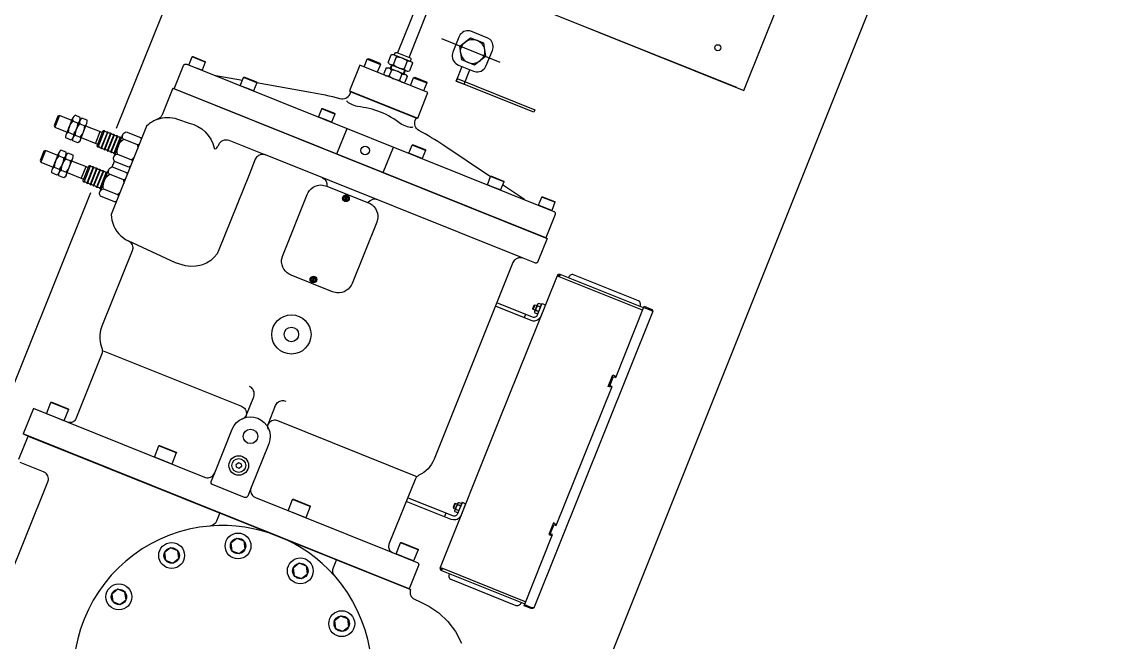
# Model space of a CAD drawing. Extents: x 23618587 to 48466785, y 42305484 to 86624613.
# Drawn here: x 24364417 to 24365748, y 43355369 to 43356135 of the extents above; entities that cross this region are included whole.
import ezdxf

# ---------------------------------------------------------------- set-up
doc = ezdxf.new("R2010")
doc.units = 0
doc.header["$MEASUREMENT"] = 0
doc.layers.add('AC-W', color=7, linetype='CONTINUOUS')
doc.layers.add('楼控', color=1, linetype='CONTINUOUS')

msp = doc.modelspace()

# ---------------------------------------------------------------- linework, layer by layer
at = {"layer": 'AC-W', "color": 7, "ltscale": 300}
for centre, radius, start, end in [((24189221.26409, 43293340.65083), 200000, 4.560471461, 29.6000000034), ((24148685.34615, 42835267.72991), 567722.67138, 66.5260012819, 69.3279804304), ((24162246.90911, 42870268.06754), 513099.72014, 62.6224147924, 75.1443656534)]:
    msp.add_arc(centre, radius, start, end, dxfattribs=at)
at = {"layer": 'AC-W', "color": 7}
for centre, radius, start, end in [((24148759.7883, 42835660.74182), 530172.67138, 79.4743453433, 79.4743453433), ((24148766.30591, 42835659.45113), 530172.67138, 78.1227654299, 78.1227654299), ((24148779.34207, 42835656.52904), 530172.67138, 76.2090487924, 76.2090487924), ((24148685.34615, 42835267.72991), 565472.67138, 66.8927523705, 67.9826562671)]:
    msp.add_arc(centre, radius, start, end, dxfattribs=at)
at = {"layer": '楼控', "color": 7}
msp.add_line((24364371.46182, 43353419.28656), (24365587.78774, 43356462.19311), dxfattribs=at)
at = {"layer": '楼控'}
for p, q in [((24365007.62439, 43356084.38029), (24364935.38275, 43356113.35524)), ((24364875.91718, 43356081.85641), (24364879.71339, 43356091.3213)), ((24364876.90357, 43356093.8919), (24364896.68673, 43356085.95719)), ((24364892.87935, 43356086.04064), (24364889.08314, 43356076.57576)), ((24364866.72334, 43356077.69003), (24364863.8771, 43356070.59365)), ((24364870.21127, 43356077.73471), (24364889.97162, 43356069.80915)), ((24364873.31773, 43356075.04513), (24364870.47148, 43356067.94874)), ((24364873.43324, 43356081.40905), (24364871.71725, 43356077.13068)), ((24364872.1098, 43356081.93986), (24364891.87014, 43356074.0143)), ((24364874.22479, 43356081.33526), (24364872.50881, 43356077.0569)), ((24364889.79371, 43356074.84713), (24364888.07773, 43356070.56876)), ((24364890.5467, 43356074.54511), (24364888.83072, 43356070.26675)), ((24364886.32396, 43356069.82854), (24364883.47771, 43356062.73216)), ((24364892.89553, 43356067.19279), (24364890.04928, 43356060.09641)), ((24364822.50456, 43356048.1459), (24364822.86514, 43356049.04493)), ((24364472.29111, 43355995.16171), (24364476.50373, 43356005.66481)), ((24364480.71727, 43356016.1702), (24364476.50373, 43356005.66481)), ((24364489.27401, 43356012.73823), (24364485.06047, 43356002.23285)), ((24364904.35255, 43356015.318), (24364904.71313, 43356016.21703)), ((24364480.84784, 43355991.72974), (24364485.06047, 43356002.23285)), ((24364536.65185, 43355981.54038), (24364541.85929, 43355994.52379)), ((24364536.65185, 43355981.54038), (24364531.20372, 43355967.95685)), ((24364463.42016, 43355973.04427), (24364459.20845, 43355962.54345)), ((24364471.97689, 43355969.61231), (24364467.76519, 43355959.11148)), ((24364454.99674, 43355952.04263), (24364459.20845, 43355962.54345)), ((24364463.55348, 43355948.61066), (24364467.76519, 43355959.11148)), ((24364519.35657, 43355938.41901), (24364524.56492, 43355951.40471)), ((24364519.35657, 43355938.41901), (24364513.90844, 43355924.83549)), ((24364815.69861, 43355914.2155), (24364817.96005, 43355919.85382)), ((24364819.07813, 43355919.40537), (24364816.81669, 43355913.76706)), ((24364775.50616, 43355814.00591), (24364777.76669, 43355819.64194)), ((24364778.88476, 43355819.1935), (24364776.62424, 43355813.55746)), ((24365183.17453, 43355778.69376), (24365080.44812, 43355819.89566)), ((24365048.22345, 43355779.77167), (24365050.53522, 43355785.53548)), ((24365050.05924, 43355777.41426), (24365053.50859, 43355786.01434)), ((24365051.62333, 43355778.40803), (24365055.0232, 43355777.0444)), ((24365055.0232, 43355777.0444), (24365051.62333, 43355778.40803)), ((24365053.9351, 43355784.17185), (24365057.33497, 43355782.80821)), ((24365053.9351, 43355784.17185), (24365057.33497, 43355782.80821)), ((24365038.77859, 43355773.72462), (24365037.06261, 43355769.44625)), ((24364420.23215, 43355625.69726), (24364894.34353, 43355435.53886)), ((24364952.15218, 43355540.24251), (24364949.84041, 43355534.4787)), ((24364955.10725, 43355540.67574), (24364951.65789, 43355532.07566)), ((24364955.55206, 43355538.87888), (24364958.95193, 43355537.51525)), ((24364958.95193, 43355537.51525), (24364955.55206, 43355538.87888)), ((24364940.39555, 43355528.43165), (24364938.67957, 43355524.15329)), ((24364953.24028, 43355533.11507), (24364956.64016, 43355531.75143)), ((24364953.24028, 43355533.11507), (24364956.64016, 43355531.75143)), ((24364936.27898, 43355460.44677), (24365039.00539, 43355419.24487))]:
    msp.add_line(p, q, dxfattribs=at)
for points in [[(24365068.25204, 43356146.05206), (24365307.84052, 43356049.957), (24365417.66345, 43356323.77241), (24365178.07497, 43356419.86747), (24365068.25204, 43356146.05206)], [(24364534.53888, 43356003.41718), (24364634.93991, 43356253.74151)], [(24365299.28379, 43356053.38897), (24365028.32062, 43356162.06791), (24365055.77635, 43356230.52176), (24365075.74206, 43356222.51384)], [(24364971.31418, 43356122.89739), (24364969.80533, 43356123.36218), (24364968.12277, 43356123.59202), (24364966.34955, 43356123.52976), (24364964.55229, 43356123.14339), (24364962.78669, 43356122.4397), (24364961.11394, 43356121.43918), (24364959.62996, 43356120.18282), (24364958.3622, 43356118.73909), (24364956.56051, 43356115.56789), (24364949.14746, 43356097.08535), (24364949.14746, 43356097.08535), (24364948.59895, 43356095.38757), (24364948.30504, 43356093.53205), (24364948.29226, 43356091.58496), (24364948.61181, 43356089.60789), (24364949.26741, 43356087.67615), (24364950.21623, 43356085.88111), (24364951.40903, 43356084.29812), (24364952.83033, 43356082.95459), (24364955.98231, 43356081.10498), (24364974.46485, 43356073.69193), (24364974.46485, 43356073.69193), (24364976.17906, 43356073.14478), (24364978.02043, 43356072.8486), (24364979.97711, 43356072.83992), (24364981.956, 43356073.1508), (24364983.88224, 43356073.79271), (24364985.66725, 43356074.7429), (24364987.26532, 43356075.9535), (24364988.60154, 43356077.36978), (24364990.44795, 43356080.52039), (24364997.861, 43356099.00293), (24364997.861, 43356099.00293), (24364998.41042, 43356100.70299), (24364998.74905, 43356102.53793), (24364998.83028, 43356104.45756), (24364998.62665, 43356106.39344), (24364998.10796, 43356108.27026), (24364997.31795, 43356109.99896), (24364996.28579, 43356111.52017), (24364995.04704, 43356112.79048), (24364992.23733, 43356114.50281), (24364971.31418, 43356122.89739)], [(24364986.91143, 43356108.62083), (24364989.33531, 43356091.6813), (24364975.9245, 43356081.16168), (24364960.08885, 43356087.51311), (24364957.67589, 43356104.41382), (24364971.09859, 43356114.9631), (24364986.91143, 43356108.62083)], [(24364631.7339, 43356077.93233), (24364623.65634, 43356081.17211), (24364627.70972, 43356091.27818), (24364627.70972, 43356091.27818), (24364627.74908, 43356091.3763), (24364627.81125, 43356091.46526), (24364627.89715, 43356091.54736), (24364627.98031, 43356091.62261), (24364628.08263, 43356091.67958), (24364628.20227, 43356091.7137), (24364628.31642, 43356091.73414), (24364628.42325, 43356091.73632), (24364628.64051, 43356091.68362), (24364643.47218, 43356085.73488), (24364643.47218, 43356085.73488), (24364643.5607, 43356085.69143), (24364643.64282, 43356085.632), (24364643.74136, 43356085.54745), (24364643.80975, 43356085.4538), (24364643.87265, 43356085.34645), (24364643.90724, 43356085.23457), (24364643.91535, 43356085.12271), (24364643.92072, 43356085.00401), (24364643.86483, 43356084.79863), (24364639.81145, 43356074.69256), (24364631.7339, 43356077.93233)], [(24364643.86483, 43356084.79863), (24364627.70972, 43356091.27818)], [(24364839.80737, 43356078.80399), (24364843.68046, 43356088.46055), (24364859.85839, 43356081.97184), (24364855.9853, 43356072.31529)], [(24364843.68046, 43356088.46055), (24364845.27163, 43356089.1256), (24364859.19058, 43356083.54293), (24364859.85839, 43356081.97184)], [(24364869.32279, 43356084.50131), (24364873.119, 43356093.9662)], [(24364869.32279, 43356084.50131), (24364869.71026, 43356083.88235), (24364870.19182, 43356083.29983), (24364870.75103, 43356082.77886), (24364871.41715, 43356082.32627), (24364872.12536, 43356081.97865), (24364872.90031, 43356081.7314), (24364873.67173, 43356081.60742), (24364874.45877, 43356081.58842), (24364875.91718, 43356081.85641), (24364875.91718, 43356081.85641), (24364876.97363, 43356080.9241), (24364878.13515, 43356080.05561), (24364879.357, 43356079.27152), (24364880.66476, 43356078.56952), (24364881.98997, 43356077.97708), (24364883.3801, 43356077.48045), (24364884.78767, 43356077.09336), (24364886.2127, 43356076.81583), (24364889.08314, 43356076.57576), (24364889.08314, 43356076.57576), (24364889.47061, 43356075.9568), (24364889.95125, 43356075.37199), (24364890.51138, 43356074.8533), (24364891.17749, 43356074.40072), (24364891.8857, 43356074.05309), (24364892.66066, 43356073.80584), (24364893.43208, 43356073.68186), (24364894.2182, 43356073.66058), (24364895.67752, 43356073.93085)], [(24364873.119, 43356093.9662), (24364873.82679, 43356094.14587), (24364874.57741, 43356094.23419), (24364875.34163, 43356094.22434), (24364876.13587, 43356094.09121), (24364876.88801, 43356093.85311), (24364877.61904, 43356093.49633), (24364878.28515, 43356093.04375), (24364878.84437, 43356092.52278), (24364879.71339, 43356091.3213)], [(24364876.90357, 43356093.8919), (24364877.58447, 43356095.58956), (24364877.58447, 43356095.58956), (24364877.70521, 43356095.82456), (24364877.87525, 43356096.05038), (24364878.0672, 43356096.26477), (24364878.29928, 43356096.44716), (24364878.56694, 43356096.58616), (24364878.86834, 43356096.67718), (24364879.15326, 43356096.72713), (24364879.44361, 43356096.72458), (24364879.9758, 43356096.59854), (24364896.33627, 43356090.03662), (24364896.33627, 43356090.03662), (24364896.57995, 43356089.91769), (24364896.80807, 43356089.75998), (24364897.01971, 43356089.56119), (24364897.19115, 43356089.3282), (24364897.34611, 43356089.05413), (24364897.44354, 43356088.76871), (24364897.48527, 43356088.47649), (24364897.47587, 43356088.18889), (24364897.34482, 43356087.664), (24364896.66391, 43356085.96635)], [(24364879.71339, 43356091.3213), (24364881.1441, 43356091.25604), (24364882.56101, 43356091.09037), (24364884.00886, 43356090.80369), (24364885.41643, 43356090.4166), (24364886.80656, 43356089.91997), (24364888.13177, 43356089.32753), (24364889.41671, 43356088.63468), (24364890.66138, 43356087.84144), (24364892.87935, 43356086.04064)], [(24364892.87935, 43356086.04064), (24364893.58714, 43356086.22031), (24364894.33776, 43356086.30863), (24364895.10198, 43356086.29879), (24364895.89622, 43356086.16565), (24364896.67117, 43356085.9184), (24364897.37938, 43356085.57078), (24364898.04549, 43356085.11819), (24364898.60471, 43356084.59723), (24364899.47374, 43356083.39574)], [(24365073.7176, 43355900.65982), (24365074.09361, 43355900.47457), (24365074.4449, 43355900.22772), (24365074.79248, 43355899.90554), (24365075.06696, 43355899.53321), (24365075.29392, 43355899.10843), (24365075.45419, 43355898.64947), (24365075.53136, 43355898.18145), (24365075.53184, 43355897.72035), (24365075.32928, 43355896.88509), (24365063.7997, 43355868.13904), (24364605.63807, 43356051.90026), (24364617.16765, 43356080.64631), (24364617.16765, 43356080.64631), (24364617.36978, 43356081.01819), (24364617.59839, 43356081.39005), (24364617.91736, 43356081.72302), (24364618.29655, 43356082.008), (24364618.72954, 43356082.22901), (24364619.18713, 43356082.37924), (24364619.64282, 43356082.45871), (24364620.11669, 43356082.45142), (24364620.94009, 43356082.2589), (24365073.7176, 43355900.65982)], [(24364905.85403, 43356015.75943), (24364918.48367, 43356047.2482), (24364834.35388, 43356080.9913), (24364821.72425, 43356049.50253), (24364905.85403, 43356015.75943)], [(24364863.78582, 43356070.63025), (24364864.1733, 43356070.01129), (24364864.63111, 43356069.43564), (24364865.21407, 43356068.9078), (24364865.88018, 43356068.45522), (24364866.58839, 43356068.10759), (24364867.36334, 43356067.86034), (24364868.13476, 43356067.73636), (24364868.92089, 43356067.71508), (24364870.38021, 43356067.98535)], [(24364866.72334, 43356077.69003), (24364867.43113, 43356077.8697), (24364868.18266, 43356077.9603), (24364868.94688, 43356077.95046), (24364869.74021, 43356077.81504), (24364870.49235, 43356077.57694), (24364871.22337, 43356077.22017), (24364871.86758, 43356076.77901), (24364872.44962, 43356076.24889), (24364873.31773, 43356075.04513)], [(24364886.39241, 43356069.80108), (24364885.31314, 43356070.74254), (24364884.15254, 43356071.61332), (24364882.92977, 43356072.39512), (24364881.64575, 43356073.09025), (24364880.2968, 43356073.68956), (24364878.90759, 43356074.18848), (24364877.4991, 43356074.57328), (24364876.07499, 43356074.85309), (24364873.22646, 43356075.08174)], [(24364899.47374, 43356083.39574), (24364895.67752, 43356073.93085)], [(24364960.33871, 43356079.3524), (24364953.15537, 43356061.44259), (24364962.92146, 43356057.52558), (24364970.10479, 43356075.43539)], [(24364689.62813, 43356062.12341), (24364657.06182, 43356067.77371)], [(24364695.1678, 43356052.49002), (24364687.06743, 43356055.73895), (24364691.12081, 43356065.84502), (24364691.12081, 43356065.84502), (24364691.18298, 43356065.93398), (24364691.24515, 43356066.02295), (24364691.30824, 43356066.1142), (24364691.41421, 43356066.18029), (24364691.51653, 43356066.23726), (24364691.63617, 43356066.27139), (24364691.75032, 43356066.29183), (24364691.85715, 43356066.29401), (24364692.07441, 43356066.24131), (24364706.90608, 43356060.29257), (24364706.90608, 43356060.29257), (24364706.99461, 43356060.24911), (24364707.07673, 43356060.18969), (24364707.17526, 43356060.10514), (24364707.24365, 43356060.01149), (24364707.28373, 43356059.91329), (24364707.34114, 43356059.79226), (24364707.34926, 43356059.6804), (24364707.35462, 43356059.5617), (24364707.29874, 43356059.35631), (24364703.24535, 43356049.25024), (24364695.1678, 43356052.49002)], [(24364707.29874, 43356059.35631), (24364691.12081, 43356065.84502)], [(24364870.38021, 43356067.98535), (24364871.45948, 43356067.04389), (24364872.59726, 43356066.18227), (24364873.84285, 43356065.39131), (24364875.12688, 43356064.69619), (24364876.453, 43356064.10602), (24364877.84221, 43356063.60711), (24364879.2507, 43356063.22231), (24364880.69764, 43356062.93334), (24364883.54617, 43356062.7047)], [(24364883.47771, 43356062.73216), (24364883.84237, 43356062.12235), (24364884.32301, 43356061.53754), (24364884.90504, 43356061.00742), (24364885.54834, 43356060.56399), (24364886.28028, 43356060.20949), (24364887.0315, 43356059.96911), (24364887.82574, 43356059.83598), (24364888.61278, 43356059.81698), (24364890.04928, 43356060.09641)], [(24364886.32396, 43356069.82854), (24364887.00985, 43356070.01964), (24364887.76046, 43356070.10796), (24364888.5475, 43356070.08897), (24364889.34174, 43356069.95583), (24364890.09388, 43356069.71773), (24364890.82491, 43356069.36096), (24364891.4682, 43356068.91752), (24364892.05024, 43356068.3874), (24364892.89553, 43356067.19279)], [(24364896.85225, 43356055.92422), (24364900.72534, 43356065.58077), (24364916.90327, 43356059.09207), (24364913.03018, 43356049.43551)], [(24364900.72534, 43356065.58077), (24364902.31651, 43356066.24582), (24364916.23546, 43356060.66315), (24364916.90327, 43356059.09207)], [(24365050.40686, 43356025.87482), (24365049.21894, 43356022.91305), (24364953.15537, 43356061.44259), (24364954.34329, 43356064.40436), (24365050.40686, 43356025.87482)], [(24364603.83545, 43356052.62326), (24364590.70337, 43356019.88178), (24364590.70337, 43356019.88178), (24364590.38404, 43356019.15163), (24364589.9935, 43356018.44209), (24364589.53633, 43356017.76457), (24364589.0372, 43356017.11448), (24364588.45502, 43356016.52154), (24364587.8382, 43356015.97428), (24364587.18855, 43356015.47727), (24364586.48783, 43356015.05107), (24364585.02814, 43356014.38361), (24364585.02814, 43356014.38361), (24364583.52196, 43356013.79838), (24364582.04219, 43356013.14692), (24364580.58793, 43356012.42696), (24364579.16099, 43356011.64306), (24364577.76322, 43356010.79979), (24364576.41835, 43356009.89027), (24364575.10447, 43356008.92594), (24364573.84715, 43356007.90448), (24364571.48392, 43356005.71078), (24364527.84487, 43355896.90795), (24364527.84487, 43355896.90795), (24364528.07069, 43355893.31028), (24364528.67904, 43355889.67573), (24364529.66725, 43355886.06366), (24364531.01073, 43355882.54484), (24364532.70313, 43355879.1695), (24364534.76184, 43355875.981), (24364537.10657, 43355873.04332), (24364539.69993, 43355870.39531), (24364545.48102, 43355866.05288), (24364548.8405, 43355864.45645), (24364548.8405, 43355864.45645), (24364550.02868, 43355863.78652), (24364551.13907, 43355862.92264), (24364552.16709, 43355861.8534), (24364553.02238, 43355860.61769), (24364553.68946, 43355859.24291), (24364554.13549, 43355857.77932), (24364554.35414, 43355856.27713), (24364554.32081, 43355854.80713), (24364553.66363, 43355852.11194), (24364516.39521, 43355759.19268), (24364516.39521, 43355759.19268), (24364515.47062, 43355756.62328), (24364514.7459, 43355753.95782), (24364514.20647, 43355751.22599), (24364513.86148, 43355748.45061), (24364513.74199, 43355745.64307), (24364513.83433, 43355742.83532), (24364514.14764, 43355740.0502), (24364514.66461, 43355737.31053), (24364516.26944, 43355732.06579), (24364516.26944, 43355732.06579), (24364516.50164, 43355731.38991), (24364516.67265, 43355730.69354), (24364516.80802, 43355729.97438), (24364516.88678, 43355729.24614), (24364516.93265, 43355728.50195), (24364516.90183, 43355727.76468), (24364516.79798, 43355727.04346), (24364516.66765, 43355726.32227), (24364516.22536, 43355724.95537), (24364484.11955, 43355644.90772), (24364484.11955, 43355644.90772), (24364483.63377, 43355643.89468), (24364482.95263, 43355642.92291), (24364482.11726, 43355642.02889), (24364481.09757, 43355641.26972), (24364479.98125, 43355640.66586), (24364478.76103, 43355640.26525), (24364477.51634, 43355640.06782), (24364476.29832, 43355640.06896), (24364474.04904, 43355640.60292), (24364431.83583, 43355657.53395), (24364419.22816, 43355626.09995)], [(24364479.36371, 43356012.79542), (24364464.14413, 43356018.89975), (24364462.13461, 43356018.0502), (24364457.55774, 43356006.63894), (24364458.4251, 43356004.64081), (24364473.64468, 43355998.53649)], [(24364464.14413, 43356018.89975), (24364458.4251, 43356004.64081)], [(24364791.528, 43356013.8415), (24364783.45045, 43356017.08128), (24364787.50383, 43356027.18735), (24364787.50383, 43356027.18735), (24364787.54318, 43356027.28546), (24364787.60536, 43356027.37443), (24364787.69126, 43356027.45652), (24364787.77442, 43356027.53177), (24364787.87673, 43356027.58875), (24364787.99638, 43356027.62287), (24364788.11053, 43356027.64331), (24364788.24018, 43356027.63634), (24364788.43462, 43356027.59279), (24364803.26629, 43356021.64405), (24364803.26629, 43356021.64405), (24364803.35481, 43356021.60059), (24364803.43693, 43356021.54117), (24364803.53546, 43356021.45662), (24364803.60386, 43356021.36297), (24364803.66676, 43356021.25562), (24364803.70135, 43356021.14374), (24364803.70946, 43356021.03188), (24364803.71483, 43356020.91318), (24364803.65894, 43356020.70779), (24364799.60556, 43356010.60172), (24364791.528, 43356013.8415)], [(24364803.65894, 43356020.70779), (24364787.50383, 43356027.18735)], [(24364472.29111, 43355995.16171), (24364480.71727, 43356016.1702)], [(24364480.84784, 43355991.72974), (24364489.27401, 43356012.73823)], [(24364480.84784, 43355991.72974), (24364489.27401, 43356012.73823)], [(24364489.40457, 43355988.29778), (24364497.83074, 43356009.30627)], [(24364516.69387, 43355997.8229), (24364496.47717, 43356005.93149)], [(24364490.75814, 43355991.67255), (24364510.97484, 43355983.56396)], [(24364514.00136, 43355998.90282), (24364508.28233, 43355984.64389)], [(24364510.40194, 43355982.13556), (24364510.31865, 43355981.92791), (24364510.30199, 43355981.68825), (24364510.28625, 43355981.45087), (24364510.32072, 43355981.20659), (24364510.40814, 43355980.96227), (24364510.52937, 43355980.73617), (24364510.68714, 43355980.53515), (24364510.85864, 43355980.36836), (24364511.24465, 43355980.14202), (24364511.74665, 43355979.94067), (24364519.75549, 43355999.90866), (24364519.25349, 43356000.11), (24364519.25349, 43356000.11), (24364519.04172, 43356000.1764), (24364518.81714, 43356000.21085), (24364518.57792, 43356000.20879), (24364518.32497, 43356000.1725), (24364518.08111, 43356000.09284), (24364517.8719, 43355999.96749), (24364517.65445, 43355999.8216), (24364517.5018, 43355999.63913), (24364517.26495, 43355999.24674), (24364510.40194, 43355982.13556)], [(24364515.05617, 43355978.61593), (24364515.87761, 43355978.28646), (24364523.88553, 43355998.25217), (24364523.06409, 43355998.58164), (24364515.05617, 43355978.61593)], [(24364519.00367, 43355977.03265), (24364519.82512, 43355976.70318), (24364527.83304, 43355996.66889), (24364527.01159, 43355996.99835), (24364519.00367, 43355977.03265)], [(24364522.92836, 43355975.45852), (24364523.74981, 43355975.12905), (24364531.75773, 43355995.09476), (24364530.93628, 43355995.42423), (24364522.92836, 43355975.45852)], [(24364527.05841, 43355973.80202), (24364527.87985, 43355973.47255), (24364535.88778, 43355993.43826), (24364535.06633, 43355993.76773), (24364527.05841, 43355973.80202)], [(24364551.6737, 43355956.31904), (24364551.46174, 43355956.18685), (24364551.25162, 43355956.05922), (24364551.02051, 43355955.9453), (24364550.79306, 43355955.84051), (24364550.56744, 43355955.74028), (24364550.34548, 43355955.64919), (24364550.10345, 43355955.57408), (24364549.86508, 43355955.50811), (24364549.37651, 43355955.4127), (24364531.94359, 43355962.40476), (24364531.94359, 43355962.40476), (24364531.392, 43355963.27496), (24364531.00948, 43355964.30251), (24364530.79327, 43355965.48056), (24364530.86747, 43355966.72225), (24364531.2028, 43355967.95457), (24364531.81287, 43355969.07935), (24364532.61725, 43355970.02818), (24364533.58757, 43355970.73033), (24364535.57507, 43355971.45892), (24364535.57507, 43355971.45892), (24364535.33221, 43355973.42907), (24364535.32223, 43355975.45151), (24364535.53597, 43355977.50341), (24364535.98345, 43355979.54368), (24364536.65094, 43355981.53809), (24364537.54752, 43355983.44327), (24364538.6339, 43355985.22729), (24364539.89818, 43355986.86048), (24364542.84077, 43355989.57409), (24364542.84077, 43355989.57409), (24364542.28918, 43355990.44429), (24364541.90666, 43355991.47184), (24364541.69045, 43355992.64989), (24364541.76465, 43355993.89158), (24364542.1009, 43355995.12618), (24364542.71096, 43355996.25096), (24364543.51443, 43355997.19751), (24364544.48567, 43355997.90194), (24364546.47316, 43355998.63053), (24364563.90608, 43355991.63847)], [(24364531.00591, 43355972.21874), (24364531.82736, 43355971.88927), (24364539.83528, 43355991.85498), (24364539.01384, 43355992.18445), (24364531.00591, 43355972.21874)], [(24364563.90608, 43355991.63847), (24364564.0392, 43355991.44204), (24364564.19148, 43355991.22733), (24364564.31728, 43355991.01264), (24364564.44034, 43355990.79111), (24364564.53783, 43355990.57189), (24364564.63167, 43355990.34353), (24364564.72275, 43355990.10834), (24364564.81201, 43355989.86857), (24364564.93756, 43355989.3891)], [(24364806.09377, 43355971.50072), (24364818.70418, 43356002.94157)], [(24364560.27369, 43355982.58203), (24364542.84077, 43355989.57409)], [(24364562.57362, 43355983.49522), (24364562.36075, 43355983.36075), (24364562.15063, 43355983.23311), (24364561.91952, 43355983.1192), (24364561.69116, 43355983.01213), (24364561.46554, 43355982.9119), (24364561.22076, 43355982.82995), (24364561.00155, 43355982.7457), (24364560.76226, 43355982.67744), (24364560.27369, 43355982.58203), (24364560.27369, 43355982.58203), (24364560.3436, 43355982.16196), (24364560.38886, 43355981.74647), (24364560.4323, 43355981.32642), (24364560.47482, 43355980.90409), (24364560.51459, 43355980.47492), (24364560.53063, 43355980.05261), (24364560.54576, 43355979.62803), (24364560.53623, 43355979.20803), (24364560.51444, 43355978.36118)], [(24364863.36682, 43355948.52942), (24364875.97724, 43355979.97028)], [(24364903.1306, 43355969.0795), (24364895.05305, 43355972.31928), (24364899.10643, 43355982.42535), (24364899.10643, 43355982.42535), (24364899.14578, 43355982.52347), (24364899.20795, 43355982.61243), (24364899.29386, 43355982.69453), (24364899.37701, 43355982.76978), (24364899.47933, 43355982.82675), (24364899.59897, 43355982.86088), (24364899.71312, 43355982.88131), (24364899.84277, 43355982.87435), (24364900.03721, 43355982.83079), (24364914.86888, 43355976.88205), (24364914.86888, 43355976.88205), (24364914.95741, 43355976.8386), (24364915.06235, 43355976.77002), (24364915.13806, 43355976.69462), (24364915.20645, 43355976.60097), (24364915.26935, 43355976.49363), (24364915.30394, 43355976.38174), (24364915.31206, 43355976.26989), (24364915.31742, 43355976.15118), (24364915.28435, 43355975.93665), (24364911.23097, 43355965.83058), (24364903.1306, 43355969.0795)], [(24364915.26154, 43355975.9458), (24364899.10643, 43355982.42535)], [(24364462.06934, 43355969.67634), (24364446.84977, 43355975.78067), (24364444.83933, 43355974.92883), (24364440.26337, 43355963.51986), (24364441.12982, 43355961.51945), (24364456.3494, 43355955.41512)], [(24364446.84977, 43355975.78067), (24364441.12982, 43355961.51945)], [(24364454.99674, 43355952.04263), (24364463.42016, 43355973.04427)], [(24364463.55348, 43355948.61066), (24364471.97689, 43355969.61231)], [(24364463.55348, 43355948.61066), (24364471.97689, 43355969.61231)], [(24364472.11021, 43355945.1787), (24364480.53363, 43355966.18034)], [(24364535.57507, 43355971.45892), (24364553.00798, 43355964.46686)], [(24364556.09865, 43355967.35152), (24364555.81256, 43355967.0345), (24364555.52739, 43355966.71976), (24364555.24406, 43355966.40959), (24364554.93973, 43355966.11313), (24364554.63632, 43355965.81895), (24364554.31192, 43355965.53849), (24364553.98844, 43355965.2603), (24364553.6677, 43355964.98897), (24364553.00798, 43355964.46686), (24364553.00798, 43355964.46686), (24364553.14111, 43355964.27043), (24364553.29339, 43355964.05571), (24364553.4201, 43355963.84331), (24364553.51943, 43355963.62865), (24364553.63974, 43355963.40027), (24364553.73357, 43355963.17192), (24364553.82557, 43355962.939), (24364553.91391, 43355962.69696), (24364554.03947, 43355962.21748)], [(24365035.92316, 43355842.81853), (24364718.16038, 43355970.26804), (24364718.16038, 43355970.26804), (24364716.82132, 43355970.69387), (24364715.35425, 43355970.93263), (24364713.82032, 43355970.93863), (24364712.26423, 43355970.69127), (24364710.76177, 43355970.18136), (24364709.34948, 43355969.43397), (24364708.09222, 43355968.47872), (24364707.0366, 43355967.36577), (24364705.567, 43355964.89047), (24364697.82082, 43355945.57735)], [(24364499.39951, 43355954.70382), (24364479.1828, 43355962.81241)], [(24364496.70699, 43355955.78374), (24364490.98705, 43355941.52252)], [(24364493.10665, 43355939.01419), (24364493.02337, 43355938.80655), (24364493.00671, 43355938.56689), (24364492.99097, 43355938.32951), (24364493.02452, 43355938.08295), (24364493.11286, 43355937.84091), (24364493.23409, 43355937.61481), (24364493.39186, 43355937.41379), (24364493.56336, 43355937.247), (24364493.94937, 43355937.02065), (24364494.45137, 43355936.81931), (24364502.4602, 43355956.7873), (24364501.95821, 43355956.98864), (24364501.95821, 43355956.98864), (24364501.74644, 43355957.05504), (24364501.52095, 43355957.0872), (24364501.28172, 43355957.08514), (24364501.02877, 43355957.04886), (24364500.78491, 43355956.96919), (24364500.5757, 43355956.84384), (24364500.35917, 43355956.70024), (24364500.20652, 43355956.51777), (24364499.97059, 43355956.12766), (24364493.10665, 43355939.01419)], [(24364497.76089, 43355935.49457), (24364498.58233, 43355935.1651), (24364506.59025, 43355955.1308), (24364505.76881, 43355955.46027), (24364497.76089, 43355935.49457)], [(24364501.70839, 43355933.91128), (24364502.52984, 43355933.58182), (24364510.53776, 43355953.54752), (24364509.71631, 43355953.87699), (24364501.70839, 43355933.91128)], [(24364505.63308, 43355932.33716), (24364506.45452, 43355932.00769), (24364514.46245, 43355951.97339), (24364513.641, 43355952.30286), (24364505.63308, 43355932.33716)], [(24364509.76313, 43355930.68066), (24364510.58457, 43355930.35119), (24364518.5925, 43355950.3169), (24364517.77105, 43355950.64637), (24364509.76313, 43355930.68066)], [(24364534.37933, 43355913.19996), (24364534.16646, 43355913.06549), (24364533.95634, 43355912.93785), (24364533.72614, 43355912.82622), (24364533.49778, 43355912.71915), (24364533.27308, 43355912.6212), (24364533.0502, 43355912.52782), (24364532.80909, 43355912.455), (24364532.57072, 43355912.38903), (24364532.08122, 43355912.29133), (24364514.64831, 43355919.28339), (24364514.64831, 43355919.28339), (24364514.09672, 43355920.1536), (24364513.69138, 43355921.1903), (24364513.4989, 43355922.36148), (24364513.57219, 43355923.60089), (24364513.90844, 43355924.83549), (24364514.5185, 43355925.96026), (24364515.32196, 43355926.90681), (24364516.27039, 43355927.6204), (24364518.2807, 43355928.33984), (24364518.2807, 43355928.33984), (24364518.03693, 43355930.30771), (24364518.02695, 43355932.33015), (24364518.24069, 43355934.38205), (24364518.68817, 43355936.42232), (24364519.35657, 43355938.41901), (24364520.25315, 43355940.32419), (24364521.33953, 43355942.10821), (24364522.6029, 43355943.73912), (24364525.54641, 43355946.45501), (24364525.54641, 43355946.45501), (24364524.99482, 43355947.32521), (24364524.61229, 43355948.35276), (24364524.39608, 43355949.53081), (24364524.46937, 43355950.77022), (24364524.80562, 43355952.00482), (24364525.41568, 43355953.1296), (24364526.21914, 43355954.07615), (24364527.19038, 43355954.78058), (24364529.17788, 43355955.50917), (24364546.6108, 43355948.51711)], [(24364528.92127, 43355955.46376), (24364531.73823, 43355962.48712)], [(24364473.46286, 43355948.55119), (24364493.67956, 43355940.4426)], [(24364513.71063, 43355929.09738), (24364514.53208, 43355928.76791), (24364522.54, 43355948.73362), (24364521.71856, 43355949.06309), (24364513.71063, 43355929.09738)], [(24364542.97932, 43355939.46295), (24364525.54641, 43355946.45501)], [(24364545.27743, 43355940.37158), (24364545.06456, 43355940.2371), (24364544.85444, 43355940.10947), (24364544.62333, 43355939.99555), (24364544.39588, 43355939.89076), (24364544.17026, 43355939.79054), (24364543.92548, 43355939.70859), (24364543.70627, 43355939.62434), (24364543.4679, 43355939.55836), (24364542.97932, 43355939.46295), (24364542.97932, 43355939.46295), (24364543.04923, 43355939.04288), (24364543.09358, 43355938.62511), (24364543.13793, 43355938.20734), (24364543.17954, 43355937.78273), (24364543.21931, 43355937.35356), (24364543.23535, 43355936.93125), (24364543.25048, 43355936.50666), (24364543.24095, 43355936.08666), (24364543.22008, 43355935.2421)], [(24364546.6108, 43355948.51711), (24364546.74392, 43355948.32068), (24364546.8962, 43355948.10597), (24364547.02292, 43355947.89356), (24364547.14597, 43355947.67203), (24364547.24255, 43355947.45052), (24364547.33638, 43355947.22217), (24364547.42839, 43355946.98925), (24364547.51673, 43355946.74721), (24364547.64228, 43355946.26774)], [(24364697.82082, 43355945.57735), (24364660.72996, 43355853.10076), (24364660.72996, 43355853.10076), (24364658.38269, 43355848.43722), (24364655.00025, 43355844.03258), (24364650.63854, 43355840.09224), (24364645.33885, 43355836.85126), (24364639.28398, 43355834.50122), (24364632.73243, 43355833.15829), (24364625.96547, 43355832.8633), (24364619.30261, 43355833.55432), (24364607.16704, 43355837.3754), (24364548.8405, 43355864.45645)], [(24364999.78744, 43355930.31201), (24364991.70988, 43355933.55179), (24364995.76327, 43355943.65786), (24364995.76327, 43355943.65786), (24364995.80262, 43355943.75597), (24364995.86479, 43355943.84494), (24364995.95069, 43355943.92703), (24364996.03385, 43355944.00228), (24364996.13617, 43355944.05925), (24364996.25581, 43355944.09338), (24364996.36996, 43355944.11382), (24364996.47679, 43355944.116), (24364996.69405, 43355944.0633), (24365011.52572, 43355938.11456), (24365011.52572, 43355938.11456), (24365011.61425, 43355938.0711), (24365011.69637, 43355938.01168), (24365011.7949, 43355937.92713), (24365011.86329, 43355937.83348), (24365011.92619, 43355937.72613), (24365011.96078, 43355937.61425), (24365011.9689, 43355937.50239), (24365011.97426, 43355937.38369), (24365011.91837, 43355937.1783), (24365007.86499, 43355927.07223), (24364999.78744, 43355930.31201)], [(24365011.91837, 43355937.1783), (24364995.76327, 43355943.65786)], [(24364124.4451, 43354980.95317), (24364502.71402, 43355924.07004)], [(24364518.2807, 43355928.33984), (24364535.71362, 43355921.34778)], [(24364538.80428, 43355924.23244), (24364538.5182, 43355923.91542), (24364538.23303, 43355923.60068), (24364537.94969, 43355923.29051), (24364537.64445, 43355922.99176), (24364537.34104, 43355922.69759), (24364537.01664, 43355922.41712), (24364536.69407, 43355922.14122), (24364536.37242, 43355921.86761), (24364535.71362, 43355921.34778), (24364535.71362, 43355921.34778), (24364535.84674, 43355921.15134), (24364535.99902, 43355920.93663), (24364536.12482, 43355920.72195), (24364536.22506, 43355920.50957), (24364536.34446, 43355920.27891), (24364536.4392, 43355920.05284), (24364536.53029, 43355919.81764), (24364536.61955, 43355919.57788), (24364536.7451, 43355919.0984)], [(24364819.33227, 43355921.69007), (24364844.95682, 43355911.41247), (24364844.95682, 43355911.41247), (24364847.37077, 43355910.23237), (24364849.71673, 43355908.61863), (24364851.8441, 43355906.59193), (24364853.6844, 43355904.17973), (24364855.11446, 43355901.47117), (24364856.09054, 43355898.55532), (24364856.56071, 43355895.56689), (24364856.54518, 43355892.62229), (24364855.28926, 43355887.24554), (24364825.02298, 43355811.78429), (24364825.02298, 43355811.78429), (24364823.83739, 43355809.35666), (24364822.21362, 43355807.02531), (24364820.18919, 43355804.88379), (24364817.7843, 43355803.04851), (24364815.06387, 43355801.61526), (24364812.1576, 43355800.64328), (24364809.16142, 43355800.17357), (24364806.22319, 43355800.1786), (24364800.85285, 43355801.45049), (24364749.62655, 43355821.99653), (24364749.62655, 43355821.99653), (24364747.21169, 43355823.17435), (24364744.86572, 43355824.78809), (24364742.73836, 43355826.81479), (24364740.89714, 43355829.2247), (24364739.468, 43355831.93554), (24364738.49192, 43355834.8514), (24364738.02175, 43355837.83982), (24364738.0382, 43355840.78671), (24364739.31876, 43355846.15887), (24364769.58504, 43355921.62012), (24364769.58504, 43355921.62012), (24364770.76972, 43355924.04547), (24364772.36976, 43355926.38369), (24364774.39327, 43355928.52292), (24364776.79816, 43355930.35821), (24364779.51768, 43355931.78917), (24364782.42303, 43355932.75887), (24364785.41921, 43355933.22858), (24364788.35652, 43355933.22127), (24364793.72778, 43355931.95167), (24364819.32952, 43355921.68322)], [(24365037.59678, 43355915.14729), (24365010.40007, 43355933.39281)], [(24364814.13818, 43355918.11801), (24364816.8876, 43355920.28396), (24364820.15057, 43355918.97523), (24364820.6413, 43355915.50971), (24364817.88913, 43355913.33692), (24364814.62617, 43355914.64564), (24364814.13818, 43355918.11801)], [(24364815.71874, 43355914.2657), (24364815.71874, 43355914.2657)], [(24364815.8789, 43355914.66501), (24364815.8789, 43355914.66501)], [(24365062.92471, 43355904.98867), (24365054.84715, 43355908.22845), (24365058.90053, 43355918.33452), (24365058.90053, 43355918.33452), (24365058.96271, 43355918.42348), (24365059.00206, 43355918.5216), (24365059.08796, 43355918.6037), (24365059.19394, 43355918.66979), (24365059.29626, 43355918.72677), (24365059.4159, 43355918.76089), (24365059.53005, 43355918.78133), (24365059.63688, 43355918.78351), (24365059.85414, 43355918.73081), (24365074.66299, 43355912.79122), (24365074.66299, 43355912.79122), (24365074.75152, 43355912.74777), (24365074.85645, 43355912.67919), (24365074.93217, 43355912.60379), (24365075.00056, 43355912.51014), (24365075.06346, 43355912.4028), (24365075.09805, 43355912.29091), (24365075.12898, 43355912.1699), (24365075.11153, 43355912.06035), (24365075.07846, 43355911.84581), (24365071.02508, 43355901.73974), (24365062.92471, 43355904.98867)], [(24365075.07846, 43355911.84581), (24365058.90053, 43355918.33452)], [(24364773.94482, 43355817.90613), (24364776.69424, 43355820.07208), (24364779.95721, 43355818.76336), (24364780.44794, 43355815.29784), (24364777.69669, 43355813.12732), (24364774.43372, 43355814.43605), (24364773.94482, 43355817.90613)], [(24365081.57838, 43355822.71368), (24365080.44812, 43355819.89566), (24365077.61869, 43355821.0305)], [(24365180.01501, 43355783.23234), (24365180.28878, 43355784.04699), (24365180.48043, 43355784.92106), (24365180.55524, 43355785.83405), (24365180.52139, 43355786.7403), (24365180.36606, 43355787.60785), (24365180.07646, 43355788.40477), (24365179.68996, 43355789.0922), (24365179.20292, 43355789.66104), (24365178.09149, 43355790.39024), (24365097.90921, 43355822.55006), (24365097.90921, 43355822.55006), (24365097.26933, 43355822.73783), (24365096.60194, 43355822.79096), (24365095.85681, 43355822.71632), (24365095.10241, 43355822.48648), (24365094.34239, 43355822.11055), (24365093.63063, 43355821.59077), (24365092.97994, 43355820.95909), (24365092.40314, 43355820.24744), (24365091.57264, 43355818.70514)], [(24364775.52813, 43355814.06067), (24364775.52813, 43355814.06067)], [(24364775.68646, 43355814.45542), (24364775.68646, 43355814.45542)], [(24365059.06102, 43355787.11168), (24365063.32798, 43355785.40027), (24365057.60804, 43355771.13905), (24365057.60804, 43355771.13905), (24365057.01982, 43355769.93665), (24365056.21251, 43355768.78238), (24365055.22723, 43355767.71274), (24365054.01658, 43355766.80765), (24365052.67189, 43355766.09672), (24365051.23245, 43355765.61186), (24365049.73665, 43355765.38271), (24365048.28123, 43355765.38636), (24365045.61934, 43355766.01429), (24365001.74042, 43355783.61341)], [(24365059.06102, 43355787.11168), (24365053.34108, 43355772.85046), (24365053.34108, 43355772.85046), (24365053.04743, 43355772.2504), (24365052.63145, 43355771.67556), (24365052.12786, 43355771.14645), (24365051.54581, 43355770.6859), (24365050.87255, 43355770.32815), (24365050.14188, 43355770.09144), (24365049.40493, 43355769.97115), (24365048.66627, 43355769.97869), (24365047.33532, 43355770.29265), (24365003.4564, 43355787.89178)], [(24365050.50525, 43355778.85648), (24365048.22345, 43355779.77167), (24365047.78888, 43355780.80155), (24365049.50944, 43355785.09132), (24365050.53522, 43355785.53548), (24365052.81702, 43355784.62029)], [(24365050.46744, 43355775.52613), (24365053.86731, 43355774.16249), (24365058.48994, 43355785.68784), (24365055.09007, 43355787.05147)], [(24365184.62779, 43355782.25106), (24365193.20734, 43355778.80994), (24365193.20734, 43355778.80994), (24365193.61166, 43355778.62923), (24365194.00316, 43355778.41658), (24365194.40375, 43355778.16055), (24365194.74407, 43355777.88631), (24365195.02502, 43355777.59615), (24365195.27217, 43355777.28776), (24365195.42073, 43355776.99773), (24365195.49626, 43355776.72374), (24365195.44195, 43355776.25813)], [(24364517.7455, 43355728.74544), (24364688.42377, 43355660.28914), (24364688.42377, 43355660.28914), (24364689.68595, 43355659.67165), (24364690.91141, 43355658.83049), (24364692.02435, 43355657.77487), (24364692.97824, 43355656.5208), (24364693.73476, 43355655.10485), (24364694.23918, 43355653.5887), (24364694.4879, 43355652.02942), (24364694.4819, 43355650.49548), (24364693.81185, 43355647.70214)], [(24365143.37683, 43355683.69509), (24365140.88967, 43355684.69265), (24365146.60961, 43355698.95387), (24365149.09677, 43355697.95631), (24365148.52569, 43355696.53247)], [(24365143.94973, 43355685.12349), (24365143.37683, 43355683.69509)], [(24364458.78658, 43355646.73239), (24364447.99369, 43355651.06125), (24364453.48849, 43355664.76114), (24364453.48849, 43355664.76114), (24364453.54975, 43355664.84783), (24364453.61284, 43355664.93908), (24364453.67501, 43355665.02804), (24364453.78098, 43355665.09414), (24364453.88238, 43355665.14883), (24364454.00294, 43355665.18524), (24364454.11618, 43355665.20339), (24364454.22301, 43355665.20558), (24364454.44027, 43355665.15287), (24364474.65697, 43355657.04428), (24364474.65697, 43355657.04428), (24364474.7455, 43355657.00083), (24364474.82762, 43355656.9414), (24364474.92615, 43355656.85685), (24364474.99546, 43355656.76548), (24364475.03462, 43355656.66501), (24364475.09295, 43355656.54625), (24364475.10106, 43355656.4344), (24364475.10734, 43355656.31798), (24364475.05146, 43355656.11259), (24364469.55665, 43355642.41269), (24364458.78658, 43355646.73239)], [(24364475.05146, 43355656.11259), (24364453.48849, 43355664.76114)], [(24364904.03058, 43355573.81274), (24364733.35231, 43355642.26903), (24364733.35231, 43355642.26903), (24364732.01325, 43355642.69485), (24364730.54619, 43355642.93362), (24364729.01225, 43355642.93962), (24364727.45617, 43355642.69226), (24364725.93089, 43355642.1915), (24364724.54142, 43355641.43496), (24364723.28415, 43355640.47971), (24364722.22853, 43355639.36676), (24364720.75985, 43355636.89374)], [(24364413.9726, 43355594.83483), (24364425.5031, 43355623.58317), (24364896.12333, 43355434.82501), (24364897.12732, 43355434.42233), (24364897.12732, 43355434.42233), (24364897.12732, 43355434.42233), (24364896.71883, 43355433.07366), (24364896.47825, 43355431.61527), (24364896.47133, 43355430.07906), (24364896.72006, 43355428.51977), (24364897.22448, 43355427.00362), (24364897.95726, 43355425.59454), (24364898.91115, 43355424.34048), (24364900.02318, 43355423.28257), (24364902.51173, 43355421.8262), (24364907.00687, 43355420.02327), (24364907.00687, 43355420.02327), (24364919.6552, 43355413.84831), (24364931.81664, 43355405.46875), (24364942.94336, 43355394.90567), (24364952.50599, 43355382.35814), (24364959.97806, 43355368.23069)], [(24364591.88368, 43355593.3493), (24364581.09079, 43355597.67815), (24364586.5856, 43355611.37805), (24364586.5856, 43355611.37805), (24364586.64685, 43355611.46473), (24364586.70994, 43355611.55598), (24364586.77211, 43355611.64494), (24364586.87809, 43355611.71104), (24364586.97949, 43355611.76573), (24364587.10005, 43355611.80214), (24364587.21328, 43355611.8203), (24364587.32011, 43355611.82248), (24364587.53737, 43355611.76978), (24364607.75408, 43355603.66118), (24364607.75408, 43355603.66118), (24364607.8426, 43355603.61773), (24364607.92472, 43355603.5583), (24364608.02325, 43355603.47375), (24364608.09256, 43355603.38238), (24364608.15455, 43355603.27276), (24364608.19005, 43355603.16316), (24364608.19817, 43355603.0513), (24364608.20445, 43355602.93488), (24364608.14856, 43355602.72949), (24364602.65375, 43355589.0296), (24364591.88368, 43355593.3493)], [(24364608.14856, 43355602.72949), (24364586.5856, 43355611.37805)], [(24364398.79717, 43355439.97122), (24364449.72206, 43355566.93942), (24364449.72206, 43355566.93942), (24364450.15245, 43355568.27665), (24364450.39212, 43355569.73276), (24364450.39812, 43355571.26669), (24364450.14848, 43355572.82369), (24364449.64406, 43355574.33985), (24364448.88754, 43355575.75579), (24364447.93274, 43355577.00758), (24364446.81979, 43355578.0632), (24364444.33215, 43355579.52186), (24364415.58153, 43355591.05326)], [(24364681.89228, 43355588.52873), (24364684.67916, 43355590.72204), (24364687.98776, 43355589.39501), (24364688.48667, 43355585.88383), (24364685.69979, 43355583.69052), (24364682.39118, 43355585.01755), (24364681.89228, 43355588.52873)], [(24364681.89228, 43355588.52873), (24364684.67916, 43355590.72204), (24364687.98776, 43355589.39501), (24364688.48667, 43355585.88383), (24364685.69979, 43355583.69052), (24364682.39118, 43355585.01755), (24364681.89228, 43355588.52873)], [(24364756.87845, 43355527.16727), (24364746.10838, 43355531.48697), (24364751.60502, 43355545.19143), (24364751.60502, 43355545.19143), (24364751.64346, 43355545.28726), (24364751.70654, 43355545.37851), (24364751.79153, 43355545.45833), (24364751.87469, 43355545.53358), (24364751.99891, 43355545.57911), (24364752.09665, 43355545.62467), (24364752.20988, 43355545.64283), (24364752.33953, 43355545.63586), (24364752.53397, 43355545.59231), (24364772.75068, 43355537.48372), (24364772.75068, 43355537.48372), (24364772.86202, 43355537.43111), (24364772.94414, 43355537.37168), (24364773.01986, 43355537.29629), (24364773.11198, 43355537.19576), (24364773.15115, 43355537.09529), (24364773.18666, 43355536.98569), (24364773.21759, 43355536.86468), (24364773.22387, 43355536.74826), (24364773.16798, 43355536.54287), (24364767.67134, 43355522.83841), (24364756.87845, 43355527.16727)], [(24364773.16798, 43355536.54287), (24364751.60502, 43355545.19143)], [(24364960.67798, 43355541.81871), (24364964.94494, 43355540.1073), (24364959.22499, 43355525.84608), (24364959.22499, 43355525.84608), (24364958.63677, 43355524.64368), (24364957.82855, 43355523.48713), (24364956.84327, 43355522.41749), (24364955.63354, 43355521.51469), (24364954.28885, 43355520.80376), (24364952.84941, 43355520.3189), (24364951.35361, 43355520.08975), (24364949.89819, 43355520.09339), (24364947.2363, 43355520.72132), (24364891.67459, 43355543.00622)], [(24364960.67798, 43355541.81871), (24364954.95804, 43355527.55749), (24364954.95804, 43355527.55749), (24364954.66347, 43355526.95515), (24364954.24841, 43355526.38259), (24364953.74482, 43355525.85349), (24364953.16277, 43355525.39293), (24364952.48951, 43355525.03519), (24364951.75884, 43355524.79847), (24364951.0228, 43355524.68046), (24364950.28323, 43355524.68572), (24364948.95228, 43355524.99968), (24364893.39057, 43355547.28459)], [(24364954.43398, 43355539.32732), (24364952.15218, 43355540.24251), (24364951.1264, 43355539.79836), (24364949.40493, 43355535.5063), (24364949.84041, 43355534.4787), (24364952.1222, 43355533.56351)], [(24364956.70794, 43355541.76079), (24364960.10782, 43355540.39715), (24364955.48427, 43355528.86952), (24364952.0844, 43355530.23316)], [(24365075.88148, 43355515.4127), (24365073.39433, 43355516.41026), (24365067.67438, 43355502.14904), (24365070.16154, 43355501.15148), (24365070.73353, 43355502.57761)], [(24365075.3104, 43355513.98886), (24365075.88148, 43355515.4127)], [(24364611.17627, 43355472.7115), (24364609.83464, 43355482.1127), (24364601.02691, 43355485.64534), (24364593.56081, 43355479.77677), (24364594.90153, 43355470.37328), (24364603.70926, 43355466.84065), (24364611.17627, 43355472.7115)], [(24364693.06587, 43355484.43403), (24364691.7224, 43355493.83067), (24364682.91467, 43355497.36331), (24364675.42759, 43355491.50846), (24364676.7893, 43355482.09125), (24364685.59703, 43355478.55862), (24364693.06587, 43355484.43403)], [(24364889.97556, 43355473.78417), (24364879.20548, 43355478.10387), (24364884.70212, 43355491.80833), (24364884.70212, 43355491.80833), (24364884.74056, 43355491.90417), (24364884.80365, 43355491.99542), (24364884.88864, 43355492.07523), (24364884.97179, 43355492.15048), (24364885.09601, 43355492.19602), (24364885.19375, 43355492.24158), (24364885.30699, 43355492.25973), (24364885.43664, 43355492.25276), (24364885.63108, 43355492.20921), (24364905.84778, 43355484.10062), (24364905.84778, 43355484.10062), (24364905.93631, 43355484.05717), (24364906.04125, 43355483.98859), (24364906.11696, 43355483.91319), (24364906.18627, 43355483.82182), (24364906.24825, 43355483.71219), (24364906.28376, 43355483.60259), (24364906.31469, 43355483.48158), (24364906.29816, 43355483.37432), (24364906.26509, 43355483.15978), (24364900.76845, 43355469.45532), (24364889.97556, 43355473.78417)], [(24364906.26509, 43355483.15978), (24364884.70212, 43355491.80833)], [(24364769.84827, 43355453.63785), (24364768.50481, 43355463.03449), (24364759.67426, 43355466.57628), (24364752.21, 43355460.71228), (24364753.54889, 43355451.30423), (24364762.37943, 43355447.76244), (24364769.84827, 43355453.63785)], [(24364933.44955, 43355461.58161), (24364936.27898, 43355460.44677), (24364935.14872, 43355457.62875)], [(24365033.58536, 43355418.14741), (24365033.2194, 43355417.36709), (24365032.75394, 43355416.60283), (24365032.17805, 43355415.89347), (24365031.52736, 43355415.26178), (24365030.8156, 43355414.742), (24365030.05559, 43355414.36607), (24365029.30027, 43355414.13395), (24365028.55514, 43355414.05932), (24365027.24878, 43355414.3025), (24364947.0665, 43355446.46231), (24364947.0665, 43355446.46231), (24364946.4733, 43355446.76646), (24364945.95416, 43355447.18924), (24364945.46712, 43355447.75807), (24364945.08154, 43355448.44779), (24364944.79193, 43355449.24471), (24364944.63661, 43355450.11226), (24364944.60276, 43355451.0185), (24364944.67665, 43355451.92921), (24364945.14298, 43355453.62022)], [(24364546.12964, 43355421.61807), (24364544.78801, 43355431.01927), (24364535.95746, 43355434.56106), (24364528.49136, 43355428.69249), (24364529.833, 43355419.29129), (24364538.66355, 43355415.7495), (24364546.12964, 43355421.61807)], [(24365037.59777, 43355415.66927), (24365046.17732, 43355412.22815), (24365046.17732, 43355412.22815), (24365046.59353, 43355412.07711), (24365047.02347, 43355411.96029), (24365047.49088, 43355411.87083), (24365047.92637, 43355411.8339), (24365048.32996, 43355411.8495), (24365048.72171, 43355411.90164), (24365049.02951, 43355412.00864), (24365049.27343, 43355412.1545), (24365049.57874, 43355412.51944)], [(24364820.94169, 43355388.57798), (24364819.57724, 43355397.98834), (24364810.76951, 43355401.52097), (24364803.30341, 43355395.65241), (24364804.64413, 43355386.24892), (24364813.45186, 43355382.71628), (24364820.94169, 43355388.57798)]]:
    msp.add_lwpolyline(points, dxfattribs=at)
for points in [[(24364895.26383, 43356090.46676), (24364918.46392, 43356148.31026, 1), (24364904.20271, 43356154.03021), (24364881.00261, 43356096.1867)], [(24364958.94493, 43356095.49204, -0.588366), (24364979.01642, 43356111.78739, -0.588229), (24364982.26396, 43356086.1365)], [(24364958.94493, 43356095.49204, 0.555629), (24364982.26396, 43356086.1365)], [(24364995.62507, 43355943.31331), (24364938.18028, 43355981.83874, 0.02148), (24364907.12732, 43356000.64025, -0.379505), (24364902.78698, 43356012.7355), (24364902.78698, 43356012.7355), (24364903.97032, 43356015.68586), (24364823.12632, 43356048.11108), (24364821.94481, 43356045.16529, -0.393625), (24364809.96568, 43356039.53605, 0.02198), (24364773.69726, 43356047.51354), (24364707.18342, 43356059.06881)], [(24364603.83545, 43356052.62326), (24365065.60232, 43355867.41604), (24365054.07182, 43355838.6677), (24365054.07182, 43355838.6677), (24365053.89251, 43355838.28667), (24365053.64016, 43355837.92168), (24365053.32028, 43355837.58643), (24365052.94109, 43355837.30145), (24365052.5081, 43355837.08044), (24365052.05051, 43355836.93021), (24365051.59482, 43355836.85074), (24365051.12095, 43355836.85803), (24365050.29755, 43355837.05055), (24365035.92224, 43355842.81625), (24365035.92224, 43355842.81625), (24365034.5841, 43355843.24436), (24365033.11612, 43355843.48084), (24365031.58218, 43355843.48684), (24365030.0261, 43355843.23948), (24365028.50082, 43355842.73872), (24365027.08853, 43355841.99133), (24365025.83218, 43355841.03836), (24365024.77656, 43355839.92541), (24365023.32978, 43355837.44096), (24364926.04588, 43355594.88843, -0.190389), (24364907.41475, 43355575.18373, 0.190519), (24364902.51045, 43355570.02268), (24364870.40463, 43355489.97502), (24364870.40463, 43355489.97502), (24364870.05576, 43355488.90707), (24364869.87662, 43355487.73395), (24364869.86269, 43355486.51047), (24364870.07518, 43355485.25709), (24364870.46484, 43355484.04921), (24364871.07005, 43355482.91645), (24364871.83335, 43355481.91365), (24364872.73739, 43355481.06366), (24364874.70943, 43355479.90452), (24364905.26267, 43355467.65011), (24364905.26267, 43355467.65011), (24364905.63868, 43355467.46486), (24364905.99089, 43355467.22029), (24364906.33846, 43355466.89811), (24364906.61295, 43355466.52578), (24364906.84082, 43355466.10328), (24364907.00109, 43355465.64432), (24364907.07826, 43355465.1763), (24364907.07966, 43355464.71749), (24364906.87709, 43355463.88223), (24364895.34752, 43355435.13617), (24364419.22816, 43355626.09995)], [(24364899.59845, 43356004.78573), (24364899.28766, 43356004.4071), (24364898.6629, 43356004.17029), (24364897.70869, 43356004.1027), (24364896.43235, 43356004.22259), (24364894.88774, 43356004.53219), (24364893.10135, 43356005.03148), (24364891.16902, 43356005.69525), (24364889.17928, 43356006.48006), (24364885.35886, 43356008.24811), (24364885.35886, 43356008.24811, 0.149333), (24364831.44005, 43356029.87408), (24364831.44005, 43356029.87408), (24364829.46934, 43356030.50821), (24364827.43391, 43356031.24513), (24364825.4524, 43356032.05047), (24364823.59695, 43356032.90591), (24364821.96065, 43356033.77941), (24364820.6302, 43356034.62296), (24364819.62475, 43356035.41826), (24364818.9817, 43356036.12648), (24364818.70699, 43356037.22469)], [(24364486.75111, 43356009.68412, 0.317771), (24364489.55891, 43356016.68467), (24364483.21552, 43356019.2289, 0.317672), (24364480.40772, 43356012.22835), (24364486.75111, 43356009.68412)], [(24364480.40772, 43356012.22835, 0.078182), (24364476.50373, 43356005.66481, 0.078104), (24364474.79211, 43355998.22726)], [(24364481.1355, 43355995.68303, 0.078443), (24364485.06047, 43356002.23285, 0.078463), (24364486.75111, 43356009.68412)], [(24364488.96445, 43356008.79638, 0.078202), (24364485.06047, 43356002.23285, 0.078125), (24364483.34884, 43355994.79529)], [(24364495.30784, 43356006.25215, 0.317771), (24364498.11565, 43356013.2527), (24364491.77226, 43356015.79693, 0.317992), (24364488.96445, 43356008.79638), (24364495.30784, 43356006.25215)], [(24364489.69223, 43355992.25106, 0.078156), (24364493.6172, 43355998.80088, 0.078164), (24364495.30784, 43356006.25215)], [(24364585.02814, 43356014.38361, -0.170958), (24364609.46366, 43356014.61416), (24364624.07162, 43356009.62663, -0.287885), (24364654.6652, 43355978.98087, 0.228664), (24364655.62086, 43355977.66517, 0.279593), (24364658.18894, 43355979.24693, 0.053409), (24364660.50155, 43355982.96549, -0.414171), (24364673.09493, 43355988.34307), (24364718.16038, 43355970.26804)], [(24364481.1355, 43355995.68303, -0.318029), (24364478.32494, 43355988.67563), (24364471.98155, 43355991.21986, -0.317801), (24364474.79211, 43355998.22726), (24364481.1355, 43355995.68303)], [(24364489.69223, 43355992.25106, -0.318029), (24364486.88168, 43355985.24367), (24364480.53828, 43355987.7879, -0.318121), (24364483.34884, 43355994.79529), (24364489.69223, 43355992.25106)], [(24364523.06409, 43355998.58164, -0.259775), (24364519.75549, 43355999.90866)], [(24364527.01159, 43355996.99835, -0.244224), (24364523.88553, 43355998.25217)], [(24364530.93628, 43355995.42423, -0.24385), (24364527.83304, 43355996.66889)], [(24364535.06633, 43355993.76773, -0.260215), (24364531.75773, 43355995.09476)], [(24364539.01384, 43355992.18445, -0.24451), (24364535.88778, 43355993.43826)], [(24364540.53592, 43355991.22431, -0.064907), (24364539.83528, 43355991.85498)], [(24364515.05617, 43355978.61593, 0.259826), (24364511.74756, 43355979.94296)], [(24364519.00367, 43355977.03265, 0.244271), (24364515.87761, 43355978.28646)], [(24364463.11244, 43355969.10699, 0.078165), (24364459.20845, 43355962.54345, 0.078157), (24364457.49499, 43355955.10133)], [(24364469.45583, 43355966.56276, 0.317973), (24364472.26455, 43355973.56559), (24364465.92116, 43355976.10982, 0.317568), (24364463.11244, 43355969.10699), (24364469.45583, 43355966.56276)], [(24364463.83838, 43355952.5571, 0.078491), (24364467.76519, 43355959.11148, 0.078443), (24364469.45583, 43355966.56276)], [(24364471.66917, 43355965.67502, 0.078185), (24364467.76519, 43355959.11148, 0.078178), (24364466.05173, 43355951.66936)], [(24364478.01256, 43355963.13079, 0.317973), (24364480.82128, 43355970.13362), (24364474.47789, 43355972.67785, 0.317887), (24364471.66917, 43355965.67502), (24364478.01256, 43355963.13079)], [(24364522.92836, 43355975.45852, 0.243897), (24364519.82512, 43355976.70318)], [(24364527.05841, 43355973.80202, 0.260028), (24364523.74981, 43355975.12905)], [(24364531.00591, 43355972.21874, 0.244337), (24364527.87985, 43355973.47255)], [(24364532.76961, 43355971.861, 0.064863), (24364531.82736, 43355971.88927)], [(24364463.83838, 43355952.5571, -0.317707), (24364461.03149, 43355945.55883), (24364454.6881, 43355948.10306, -0.317479), (24364457.49499, 43355955.10133), (24364463.83838, 43355952.5571)], [(24364472.39512, 43355949.12513, -0.317707), (24364469.58822, 43355942.12687), (24364463.24483, 43355944.6711, -0.317798), (24364466.05173, 43355951.66936), (24364472.39512, 43355949.12513)], [(24364472.39512, 43355949.12513, 0.078204), (24364476.32192, 43355955.67952, 0.078145), (24364478.01256, 43355963.13079)], [(24364505.76881, 43355955.46027, -0.260064), (24364502.4602, 43355956.7873)], [(24364509.71631, 43355953.87699, -0.244491), (24364506.59025, 43355955.1308)], [(24364513.641, 43355952.30286, -0.244117), (24364510.53776, 43355953.54752)], [(24364517.77105, 43355950.64637, -0.260028), (24364514.46245, 43355951.97339)], [(24364521.71856, 43355949.06309, -0.244337), (24364518.5925, 43355950.3169)], [(24364523.24064, 43355948.10295, -0.064853), (24364522.54, 43355948.73362)], [(24364787.98331, 43355942.2632, -0.346797), (24364793.93589, 43355931.87614)], [(24364497.76089, 43355935.49457, 0.259775), (24364494.45228, 43355936.82159)], [(24364501.70839, 43355933.91128, 0.244224), (24364498.58233, 43355935.1651)], [(24364505.63308, 43355932.33716, 0.24385), (24364502.52984, 43355933.58182)], [(24364509.76313, 43355930.68066, 0.25974), (24364506.45452, 43355932.00769)], [(24364513.71063, 43355929.09738, 0.244071), (24364510.58457, 43355930.35119)], [(24364515.47433, 43355928.73964, 0.06479), (24364514.53208, 43355928.76791)], [(24364815.71874, 43355914.2657, -0.820774), (24364817.93625, 43355919.79449)], [(24364815.8789, 43355914.66501, -0.793071), (24364817.77609, 43355919.39518)], [(24364819.05433, 43355919.34605, -0.812714), (24364816.83682, 43355913.81726)], [(24364818.89417, 43355918.94673, -0.786317), (24364816.99698, 43355914.21657)], [(24364856.25461, 43355914.88068, 0.346906), (24364844.75146, 43355911.49484)], [(24364775.52813, 43355814.06067, -0.817498), (24364777.74381, 43355819.5849)], [(24364775.68646, 43355814.45542, -0.787309), (24364777.58365, 43355819.18558)], [(24364778.86188, 43355819.13645, -0.815619), (24364776.64621, 43355813.61223)], [(24364778.70173, 43355818.73714, -0.792124), (24364776.80454, 43355814.00698)], [(24365184.30479, 43355781.51178), (24365081.57838, 43355822.71368, 0.414349), (24365077.61869, 43355821.0305), (24365005.53458, 43355641.3072), (24364933.44955, 43355461.58161, 0.414259), (24364935.14872, 43355457.62875), (24365037.89795, 43355416.4177)], [(24365081.02011, 43355821.32179, 0.414214), (24365079.01058, 43355820.47223)], [(24365145.43199, 43355684.52634), (24365142.57974, 43355685.67033), (24365147.15661, 43355697.08158), (24365150.00886, 43355695.93759), (24365185.18606, 43355783.64295), (24365193.76561, 43355780.20183, -0.414191), (24365195.46477, 43355776.24898), (24365049.57874, 43355412.51944, -0.414214), (24365045.61905, 43355410.83626), (24365037.01668, 43355414.28653), (24365072.19388, 43355501.99188), (24365069.36446, 43355503.12672), (24365073.94133, 43355514.53798), (24365076.77075, 43355513.40314), (24365145.43199, 43355684.52634)], [(24365051.62333, 43355778.40803, 0.701374), (24365050.46744, 43355775.52613), (24365050.46744, 43355775.52613)], [(24365053.9351, 43355784.17185, 0.350017), (24365051.62333, 43355778.40803)], [(24365055.09007, 43355787.05147, 0.700695), (24365053.9351, 43355784.17185)], [(24364689.61438, 43355644.63362, 0.196286), (24364694.69226, 43355649.89723), (24364703.60073, 43355672.10822), (24364703.60073, 43355672.10822), (24364704.03112, 43355673.44546), (24364704.27079, 43355674.90156), (24364704.27679, 43355676.4355), (24364704.02715, 43355677.9925), (24364703.52273, 43355679.50865), (24364702.76621, 43355680.9246), (24364701.81141, 43355682.17638), (24364700.69937, 43355683.23429), (24364698.21082, 43355684.69066)], [(24364721.69642, 43355631.76603, -0.196364), (24364721.64026, 43355639.08882), (24364730.54873, 43355661.29982), (24364730.54873, 43355661.29982), (24364731.16166, 43355662.56383), (24364731.9946, 43355663.78199), (24364733.07304, 43355664.88579), (24364734.30657, 43355665.84791), (24364735.71886, 43355666.5953), (24364737.24413, 43355667.09606), (24364738.7993, 43355667.34113), (24364740.33415, 43355667.33742), (24364743.13937, 43355666.67055)], [(24364474.16404, 43355640.55944), (24364642.94842, 43355572.86276), (24364642.94842, 43355572.86276), (24364644.28657, 43355572.43465), (24364645.73082, 43355572.20504), (24364647.26475, 43355572.19904), (24364648.82084, 43355572.4464), (24364650.34612, 43355572.94715), (24364651.75932, 43355573.69683), (24364653.01567, 43355574.6498), (24364654.07221, 43355575.76503), (24364655.51899, 43355578.24948), (24364677.13763, 43355632.15005, -1), (24364722.06618, 43355614.12993), (24364700.44753, 43355560.22937), (24364700.44753, 43355560.22937), (24364700.01623, 43355558.88986), (24364699.77656, 43355557.43375), (24364699.76965, 43355555.89753), (24364700.01837, 43355554.33825), (24364700.52279, 43355552.8221), (24364701.27931, 43355551.40615), (24364702.2332, 43355550.15209), (24364703.34614, 43355549.09646), (24364705.83378, 43355547.63781), (24364874.70943, 43355479.90452)], [(24364700.44753, 43355560.22937), (24364696.126, 43355549.45473, -0.415497), (24364692.34989, 43355547.83301), (24364652.80639, 43355563.69328, -0.413601), (24364651.19745, 43355567.47485), (24364655.51899, 43355578.24948)], [(24364953.24028, 43355533.11507, -0.350083), (24364955.55206, 43355538.87888)], [(24364955.55206, 43355538.87888, -0.701374), (24364956.70794, 43355541.76079), (24364956.70794, 43355541.76079)], [(24364661.76016, 43355528.82429), (24364657.65369, 43355518.58587, -0.28312), (24364649.5072, 43355512.53989, 0.283246), (24364494.49848, 43355397.76466, 0.283249), (24364527.23401, 43355207.68295, -0.283083), (24364528.94488, 43355197.68334), (24364524.84116, 43355187.45177)], [(24364952.0844, 43355530.23316, -0.700695), (24364953.24028, 43355533.11507)], [(24364803.11765, 43355450.92923, 0.237708), (24364649.5072, 43355512.53989)], [(24364805.51324, 43355471.16725), (24364801.40678, 43355460.92883, 0.283232), (24364803.11765, 43355450.92923, -0.283236), (24364835.85502, 43355260.85208, -0.283244), (24364680.84446, 43355146.07228, 0.283251), (24364672.69797, 43355140.0263), (24364668.59425, 43355129.79473)], [(24364934.84145, 43355461.02334, 0.414303), (24364935.70607, 43355459.01837)]]:
    msp.add_lwpolyline(points, format="xyb", dxfattribs=at)
for centre, radius in [((24365275.93248, 43356102.48775), 3.7769), ((24364841.01406, 43355975.74807), 5.31896), ((24364817.37833, 43355916.81843), 4.11312), ((24364777.18497, 43355816.60656), 4.11782), ((24364750.034, 43355748.91255), 24.19882), ((24364750.034, 43355748.91255), 8.95379), ((24364699.59049, 43355623.14457), 8.94791), ((24364685.17806, 43355587.21086), 12.10282), ((24364685.17806, 43355587.21086), 8.48417), ((24364685.17806, 43355587.21086), 8.48417), ((24364684.25814, 43355487.96667), 15.9653), ((24364602.36854, 43355476.24413), 15.97186), ((24364602.36854, 43355476.24413), 9.50183), ((24364684.25814, 43355487.96667), 9.49456), ((24364761.04054, 43355457.17049), 15.9653), ((24364761.04054, 43355457.17049), 9.49739), ((24364537.32191, 43355425.1507), 15.96906), ((24364537.32191, 43355425.1507), 9.49741), ((24364812.11114, 43355392.11977), 15.97186), ((24364812.11114, 43355392.11977), 9.50183)]:
    msp.add_circle(centre, radius, dxfattribs=at)

doc.saveas('drawing.dxf')
